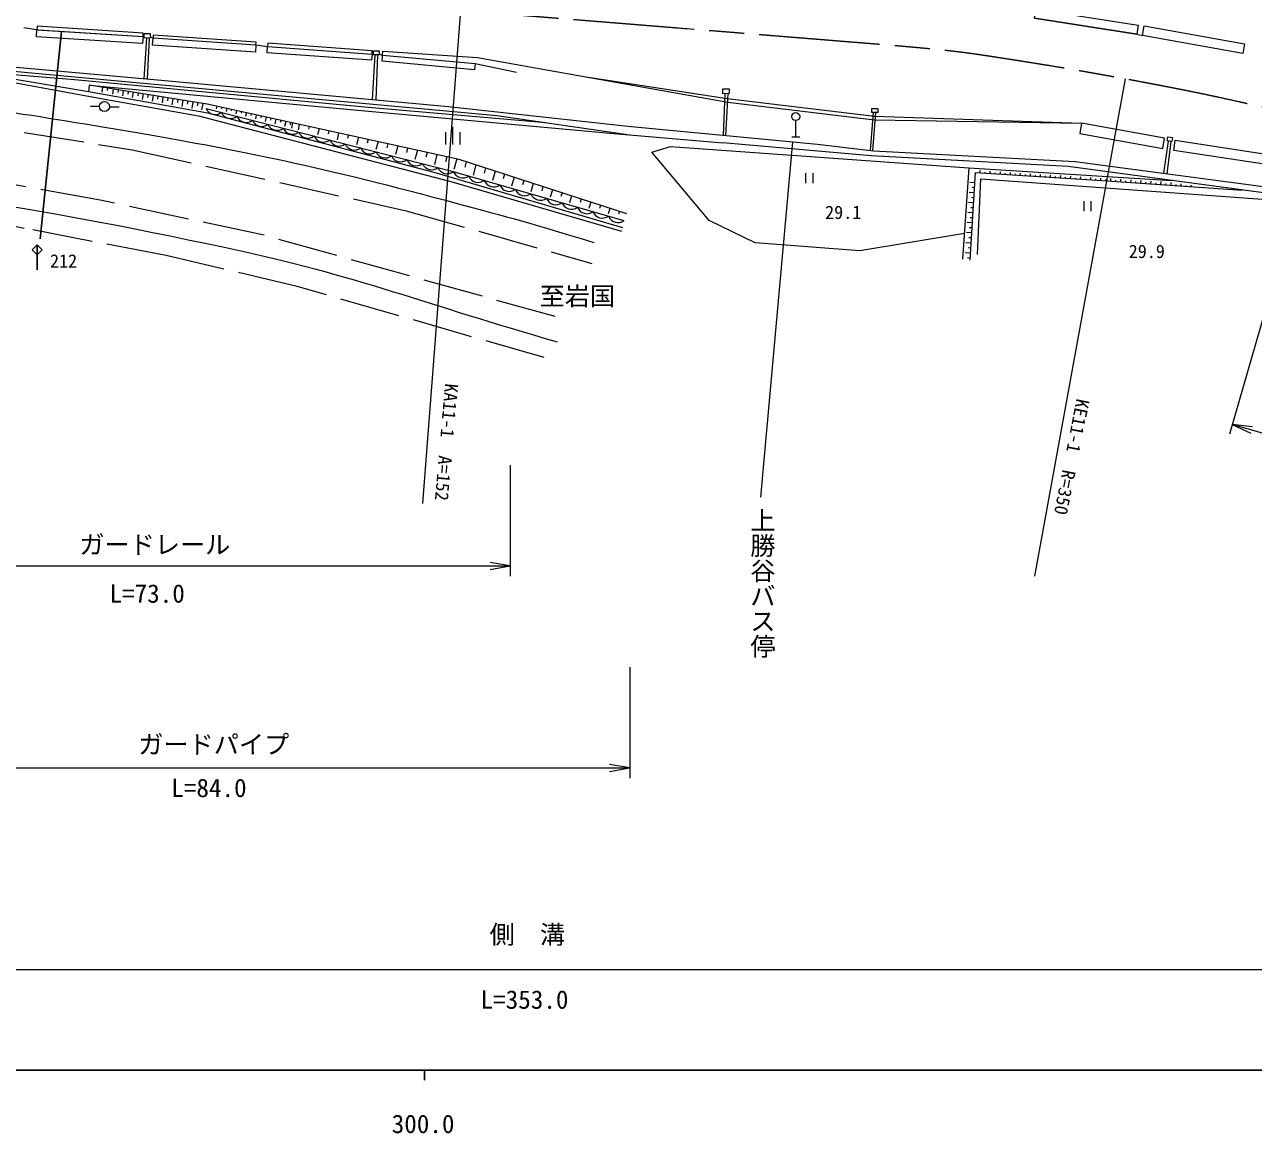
# Model space of a CAD drawing. Units: millimetres, scale not verified. Extents: x 40000 to 680000, y 20000 to 380000.
# Drawn here: x 328258 to 450325, y 198715 to 308812 of the extents above; entities that cross this region are included whole.
import ezdxf
from ezdxf.enums import TextEntityAlignment as Align

# ---------------------------------------------------------------- set-up
doc = ezdxf.new("R2010")
doc.units = ezdxf.units.MM
doc.header["$LTSCALE"] = 1000
doc.linetypes.add('CHAIN', pattern=[18.5, 12, -1.5, 3.5, -1.5])
doc.linetypes.add('DASHED', pattern=[7.5, 6, -1.5])
for name, color, linetype, lineweight in [('M-BMK', 2, 'CHAIN', 13), ('M-STR-HTXT', 7, 'Continuous', 13), ('M-STR-STRC', 7, 'Continuous', 25), ('M-TTL-BAND', 7, 'Continuous', 25), ('M-WORK', 1, 'Continuous', 13)]:
    doc.layers.add(name, color=color, linetype=linetype, lineweight=lineweight)
doc.styles.add('@ＭＳ ゴシック', font='')
doc.styles.add('ＭＳ ゴシック', font='')
doc.styles.get('@ＭＳ ゴシック').set_extended_font_data('@MS Gothic')
doc.styles.get('ＭＳ ゴシック').set_extended_font_data('MS Gothic')

# ---------------------------------------------------------------- blocks, each defined once
blk = doc.blocks.new('open_arrow')
at = {"color": 0, "linetype": 'Continuous', "lineweight": -2}
blk.add_lwpolyline([(7.5, 1.25), (0, 0), (7.5, -1.25)], dxfattribs=at)

msp = doc.modelspace()

# ---------------------------------------------------------------- linework, layer by layer
at = {"layer": 'M-BMK'}
msp.add_open_spline([(364355, 310813), (388716, 308847), (394809, 308357), (414329, 306777), (414579, 306757), (414719, 306748), (414969, 306725), (418369, 306410), (420282, 306274), (423659, 305761), (429113, 304931), (432163, 304430), (437591, 303439), (447448, 301638), (450673, 300761), (462643, 297909)], degree=3, knots=[0, 0, 0, 0, 1, 1, 1, 2, 2, 2, 3, 3, 3, 4, 4, 4, 5, 5, 5, 5], dxfattribs=at)
at = {"layer": 'M-STR-HTXT'}
for p, q in [((371575, 310195), (367770, 261269)), ((437591, 303439), (428576, 254035)), ((404538, 297175), (401363, 261879)), ((451953, 282013), (447953, 268146)), ((470348, 262727), (448230, 269106)), ((376506, 265055), (376506, 254055)), ((304284, 255055), (376506, 255055)), ((388375, 245000), (388375, 234000)), ((304702, 235000), (388375, 235000)), ((206947, 215000), (550000, 215000))]:
    msp.add_line(p, q, dxfattribs=at)
at = {"layer": 'M-STR-STRC'}
for p, q in [((331936, 308134), (329820, 287545)), ((329515, 286955), (329020, 286460)), ((329515, 284455), (329515, 286955)), ((330010, 286460), (329515, 286955)), ((329020, 286460), (329515, 285965)), ((329515, 285965), (330010, 286460))]:
    msp.add_line(p, q, dxfattribs=at)
at = {"layer": 'M-TTL-BAND'}
for p, q in [((40000, 205000), (579000, 205000)), ((368000, 205000), (368000, 204000))]:
    msp.add_line(p, q, dxfattribs=at)
at = {"layer": 'M-WORK'}
for p, q in [((428580, 309437), (438736, 307866)), ((328171, 308521), (329657, 308278)), ((329657, 308278), (340028, 307622)), ((340028, 307622), (340134, 307631)), ((438736, 307866), (439312, 307741)), ((340753, 307555), (341028, 307484)), ((341028, 307484), (351231, 306804)), ((351231, 306804), (352393, 306629)), ((352393, 306629), (362776, 305884)), ((317443, 305455), (341461, 303320)), ((362776, 305884), (362930, 305879)), ((363486, 305864), (363825, 305784)), ((363825, 305784), (363854, 306185)), ((363825, 305784), (373019, 304940)), ((363854, 306185), (373251, 305529)), ((373251, 305529), (398113, 301104)), ((319010, 304550), (335873, 301477)), ((319310, 304511), (333205, 303346)), ((325696, 304321), (336094, 303351)), ((373019, 304940), (377110, 304090)), ((334594, 302139), (324451, 303846)), ((333205, 303346), (362382, 300626)), ((334680, 302794), (334594, 302139)), ((346384, 300917), (334680, 302794)), ((334680, 302794), (362427, 300214)), ((336094, 303351), (353826, 301741)), ((341461, 303320), (370380, 300670)), ((383799, 303651), (398054, 301485)), ((346451, 300023), (334594, 302139)), ((336004, 302591), (335920, 302106)), ((336496, 302506), (336454, 302263)), ((337067, 302411), (336988, 301915)), ((337561, 302332), (337521, 302084)), ((338054, 302253), (337972, 301739)), ((338548, 302173), (338507, 301917)), ((339042, 302094), (338957, 301564)), ((339536, 302015), (339493, 301750)), ((340029, 301936), (339941, 301388)), ((340523, 301857), (340479, 301583)), ((341017, 301778), (340926, 301212)), ((341510, 301698), (341465, 301416)), ((342004, 301619), (341911, 301037)), ((342498, 301540), (342451, 301249)), ((353826, 301741), (369447, 300302)), ((335690, 300663), (334802, 300678)), ((335873, 301477), (345536, 299765)), ((336693, 300656), (337670, 300641)), ((342991, 301461), (342895, 300861)), ((343485, 301382), (343437, 301082)), ((343979, 301303), (343880, 300685)), ((344473, 301224), (344423, 300915)), ((344966, 301144), (344864, 300509)), ((345460, 301065), (345409, 300748)), ((345954, 300986), (345849, 300334)), ((371427, 295426), (346384, 300917)), ((347361, 300703), (347303, 300439)), ((347849, 300596), (347820, 300464)), ((348337, 300489), (348272, 300192)), ((348826, 300381), (348793, 300233)), ((362382, 300626), (380028, 299085)), ((369447, 300302), (375169, 299802)), ((370380, 300670), (388182, 298723)), ((398054, 301485), (412700, 299703)), ((398113, 301104), (412686, 299352)), ((345536, 299765), (370609, 293245)), ((368944, 294136), (346451, 300023)), ((349314, 300274), (349242, 299945)), ((349803, 300167), (349766, 300003)), ((350291, 300060), (350211, 299698)), ((350779, 299953), (350740, 299772)), ((351268, 299846), (351181, 299451)), ((351756, 299739), (351713, 299541)), ((352245, 299631), (352151, 299203)), ((352733, 299524), (352686, 299310)), ((353221, 299417), (353120, 298956)), ((353710, 299310), (353659, 299079)), ((354198, 299203), (354090, 298709)), ((354686, 299096), (354632, 298849)), ((362427, 300214), (386796, 297985)), ((375169, 299802), (388375, 297852)), ((404862, 297682), (404862, 299282)), ((412686, 299352), (433260, 299038)), ((412700, 299703), (433260, 299038)), ((354870, 299056), (354757, 298539)), ((355551, 298907), (355423, 298369)), ((356528, 298693), (356464, 298424)), ((357505, 298479), (357359, 297875)), ((358482, 298264), (358408, 297963)), ((359458, 298050), (359294, 297382)), ((370112, 296910), (370112, 298135)), ((370812, 296910), (370812, 298660)), ((371512, 296910), (371512, 298135)), ((386796, 297985), (397608, 297071)), ((388182, 298723), (407016, 296941)), ((360435, 297836), (360352, 297502)), ((361412, 297622), (361229, 296888)), ((362389, 297408), (362296, 297041)), ((363366, 297193), (363163, 296395)), ((364342, 296979), (364240, 296580)), ((365319, 296765), (365096, 295902)), ((390578, 296134), (392408, 296697)), ((392408, 296697), (422066, 294586)), ((412340, 295791), (397608, 297071)), ((404462, 297682), (405262, 297682)), ((407016, 296941), (412598, 296284)), ((366296, 296551), (366184, 296120)), ((367273, 296337), (367029, 295409)), ((368250, 296123), (368127, 295659)), ((369226, 295908), (368962, 294916)), ((370203, 295694), (370070, 295198)), ((371180, 295480), (370894, 294424)), ((388094, 290013), (371427, 295426)), ((396278, 289344), (390578, 296134)), ((431924, 294712), (412340, 295791)), ((412598, 296284), (432604, 295228)), ((372137, 295195), (371993, 294667)), ((373089, 294886), (372808, 293873)), ((374040, 294577), (373898, 294071)), ((374991, 294268), (374723, 293322)), ((422066, 294586), (421433, 285509)), ((422066, 294586), (442192, 293324)), ((423179, 294082), (423193, 294315)), ((424177, 294022), (424191, 294252)), ((425175, 293961), (425189, 294190)), ((453487, 291798), (431924, 294712)), ((432604, 295228), (453689, 292406)), ((387676, 288648), (368944, 294136)), ((370609, 293245), (387567, 288296)), ((375942, 293959), (375807, 293487)), ((376893, 293651), (376639, 292771)), ((377844, 293342), (377716, 292902)), ((378795, 293033), (378555, 292220)), ((405847, 294073), (405847, 293073)), ((406597, 293073), (406597, 294073)), ((422656, 293113), (422166, 293143)), ((422185, 285433), (422717, 294111)), ((422717, 294111), (434773, 293376)), ((422903, 285991), (423255, 293496)), ((423255, 293496), (453347, 291338)), ((423678, 294052), (423685, 294167)), ((424676, 293991), (424683, 294106)), ((425674, 293930), (425681, 294044)), ((426173, 293900), (426187, 294127)), ((426672, 293870), (426679, 293982)), ((427171, 293839), (427185, 294065)), ((427670, 293809), (427677, 293921)), ((428169, 293778), (428183, 294002)), ((428668, 293748), (428675, 293859)), ((429168, 293717), (429182, 293940)), ((429667, 293687), (429674, 293797)), ((430166, 293657), (430180, 293877)), ((430665, 293625), (430672, 293736)), ((431164, 293592), (431178, 293814)), ((431663, 293559), (431670, 293672)), ((432162, 293535), (432176, 293752)), ((432661, 293504), (432668, 293609)), ((433160, 293474), (433174, 293692)), ((433659, 293444), (433666, 293546)), ((434158, 293413), (434173, 293633)), ((434657, 293383), (434664, 293484)), ((434773, 293376), (449224, 292374)), ((435156, 293349), (435171, 293574)), ((435655, 293315), (435662, 293422)), ((436154, 293280), (436169, 293516)), ((436653, 293245), (436660, 293359)), ((437151, 293211), (437168, 293457)), ((437650, 293176), (437658, 293297)), ((438149, 293142), (438166, 293398)), ((438648, 293107), (438656, 293234)), ((439147, 293072), (439165, 293339)), ((439646, 293038), (439654, 293172)), ((440144, 293003), (440163, 293281)), ((440643, 292964), (440653, 293109)), ((441142, 292931), (441161, 293222)), ((441641, 292898), (441649, 293029)), ((442139, 292864), (442157, 293128)), ((443137, 292796), (443151, 292993)), ((379746, 292724), (379625, 292318)), ((380697, 292415), (380472, 291668)), ((381648, 292106), (381535, 291733)), ((382600, 291797), (382390, 291116)), ((422595, 292114), (422096, 292145)), ((422625, 292613), (422380, 292628)), ((442638, 292830), (442645, 292929)), ((443636, 292761), (443640, 292828)), ((444135, 292727), (444144, 292859)), ((383551, 291488), (383445, 291148)), ((384502, 291179), (384309, 290564)), ((385453, 290870), (385356, 290563)), ((386404, 290562), (386228, 290011)), ((422534, 291116), (422026, 291147)), ((422503, 290617), (422249, 290633)), ((422564, 291615), (422315, 291631)), ((433465, 291272), (433465, 290272)), ((434215, 290272), (434215, 291272)), ((387355, 290253), (387266, 289978)), ((400816, 287127), (396278, 289344)), ((422472, 290118), (421957, 290150)), ((422442, 289619), (422184, 289635)), ((422350, 288122), (421818, 288154)), ((422411, 289120), (421887, 289152)), ((422381, 288621), (422119, 288637)), ((411230, 286353), (400816, 287127)), ((421611, 288067), (411230, 286353)), ((422289, 287124), (421748, 287157)), ((422320, 287623), (422053, 287639)), ((422228, 286126), (421678, 286159)), ((422197, 285627), (421923, 285643)), ((422258, 286625), (421988, 286641))]:
    msp.add_line(p, q, dxfattribs=at)
at = {"layer": 'M-WORK', "linetype": 'DASHED'}
for p, q in [((340356, 307477), (340105, 303441)), ((340648, 307480), (340426, 303412)), ((363038, 305808), (362797, 301365)), ((363320, 305804), (363141, 301333)), ((397802, 301955), (397648, 297827)), ((397923, 297801), (398143, 301957)), ((412561, 300092), (412246, 296325)), ((412523, 296293), (412828, 300092)), ((441854, 297252), (441381, 294054)), ((441753, 294004), (442141, 297208))]:
    msp.add_line(p, q, dxfattribs=at)
at = {"layer": 'M-WORK'}
for points in [[(428719, 310334), (438875, 308762), (438736, 307866), (428580, 309437)], [(329490, 308289), (340028, 307622), (339985, 306944), (329447, 307611)], [(329490, 308289), (340028, 307622), (340051, 307975), (329512, 308642)], [(340131, 307912), (340749, 307919), (340754, 307481), (340136, 307474)], [(341028, 307484), (351231, 306804), (351249, 307078), (341046, 307758)], [(439484, 308692), (449453, 306886), (449280, 305935), (439312, 307741)], [(341028, 307484), (351231, 306804), (351182, 306072), (340979, 306753)], [(352393, 306629), (362776, 305884), (362732, 305275), (352349, 306021)], [(352393, 306629), (362776, 305884), (362799, 306210), (352416, 306956)], [(362934, 306213), (363490, 306206), (363485, 305802), (362929, 305809)], [(363825, 305784), (373019, 304940), (372963, 304322), (363769, 305167)], [(397627, 302421), (398257, 302425), (398260, 301958), (397630, 301953)], [(412406, 300495), (413025, 300495), (413025, 300092), (412406, 300092)], [(441500, 297536), (433260, 299038), (433073, 298013), (441313, 296511)], [(441829, 297661), (442283, 297591), (442222, 297195), (441768, 297265)], [(442564, 297321), (453520, 295653), (453368, 294651), (442412, 296318)]]:
    msp.add_lwpolyline(points, close=True, dxfattribs=at)
at = {"layer": 'M-WORK', "linetype": 'DASHED'}
for points in [[(300881, 301297), (320803, 299304), (338957, 296384), (366152, 290332), (384623, 285090)], [(380955, 279813), (351877, 287940), (335782, 291370), (316836, 294748), (307707, 296014), (300452, 296659)], [(379864, 275741), (355343, 282812), (342326, 285873), (328218, 288582), (322061, 289849), (309571, 291889), (300143, 292593)]]:
    msp.add_lwpolyline(points, dxfattribs=at)
at = {"layer": 'M-WORK'}
msp.add_lwpolyline([(346287, 300492), (370844, 294230), (387801, 289351)], dxfattribs=at)
for centre, radius in [((336187, 300672), 500), ((404862, 299682), 400)]:
    msp.add_circle(centre, radius, dxfattribs=at)
for centre, radius, start, end in [((347199, 300862), 984, 202.09903, 309.28832), ((348733, 300471), 984, 202.09903, 309.28832), ((350268, 300080), 984, 202.09903, 309.28832), ((351803, 299688), 984, 202.09903, 309.28832), ((353338, 299297), 984, 202.09903, 309.28832), ((354873, 298905), 984, 202.09903, 309.28832), ((356407, 298514), 984, 202.09903, 309.28832), ((357942, 298123), 984, 202.09903, 309.28832), ((359477, 297731), 984, 202.09903, 309.28832), ((361012, 297340), 984, 202.09903, 309.28832), ((362547, 296949), 984, 202.09903, 309.28832), ((364081, 296557), 984, 202.09903, 309.28832), ((365616, 296166), 984, 202.09903, 309.28832), ((367151, 295774), 984, 202.09903, 309.28832), ((368686, 295383), 984, 202.09903, 309.28832), ((370221, 294992), 984, 202.09903, 309.28832), ((371782, 294589), 1004, 200.93764, 306.96234), ((373323, 294145), 1004, 200.93764, 306.96234), ((374865, 293702), 1004, 200.93764, 306.96234), ((376406, 293258), 1004, 200.93764, 306.96234), ((377948, 292815), 1004, 200.93764, 306.96234), ((379489, 292371), 1004, 200.93764, 306.96234), ((381031, 291928), 1004, 200.93764, 306.96234), ((382573, 291484), 1004, 200.93764, 306.96234), ((384114, 291041), 1004, 200.93764, 306.96234), ((385656, 290597), 1004, 200.93764, 306.96234), ((387197, 290154), 1004, 200.93764, 306.96234)]:
    msp.add_arc(centre, radius, start, end, dxfattribs=at)
for points, knots in [([(75584, 256535), (83737, 260748), (85947, 261844), (92685, 265050), (101818, 269397), (107061, 271565), (116379, 275499), (122716, 278174), (126327, 279534), (132792, 281885), (147052, 287071), (155438, 288790), (170026, 292964), (170268, 293034), (170407, 293060), (170652, 293121), (175855, 294411), (178742, 295259), (183987, 296374), (189614, 297569), (192754, 298322), (198434, 299235), (204697, 300242), (208219, 300744), (214524, 301440), (228630, 302996), (236565, 303640), (250738, 304372), (261488, 304927), (267536, 304816), (278297, 304512), (290259, 304175), (296950, 303544), (308858, 302354), (319585, 301283), (325570, 300392), (336205, 298625), (349496, 296417), (356913, 294866), (369933, 291401), (375767, 289848), (377745, 289345), (384803, 287179)], [0, 0, 0, 0, 1, 1, 1, 2, 2, 2, 3, 3, 3, 4, 4, 4, 5, 5, 5, 6, 6, 6, 7, 7, 7, 8, 8, 8, 9, 9, 9, 10, 10, 10, 11, 11, 11, 12, 12, 12, 13, 13, 13, 14, 14, 14, 14]), ([(76845, 253309), (88784, 258955), (92010, 260551), (101964, 264651), (109498, 267754), (113749, 269430), (121419, 272180), (130766, 275530), (136009, 277427), (145554, 280166), (158583, 283905), (165928, 285928), (179222, 288574), (192854, 291288), (200552, 292627), (214369, 294133), (228348, 295657), (236227, 296437), (250289, 296560), (267950, 296715), (277878, 296237), (295462, 294590), (316215, 292647), (327847, 291009), (348235, 286674), (361314, 283894), (368302, 280972), (381164, 277316), (381164, 277316), (381164, 277316), (381164, 277316)], [0, 0, 0, 0, 1, 1, 1, 2, 2, 2, 3, 3, 3, 4, 4, 4, 5, 5, 5, 6, 6, 6, 7, 7, 7, 8, 8, 8, 9, 9, 9, 10, 10, 10, 10])]:
    msp.add_open_spline(points, degree=3, knots=knots, dxfattribs=at)

# ---------------------------------------------------------------- block references
at = {"layer": 'M-STR-HTXT', "xscale": 267, "yscale": 267}
for p, rotation in [((448230, 269106), 343.9), ((376506, 255055), 180), ((388375, 235000), 180)]:
    msp.add_blockref('open_arrow', p, dxfattribs=dict(at, rotation=rotation))

# ---------------------------------------------------------------- texts
at = {"layer": 'M-STR-HTXT', "style": 'ＭＳ ゴシック'}
for s, p in [('至岩国', (379421, 280382)), ('ガードレール', (333692, 255715)), ('ガードパイプ', (339547, 235874)), ('側\u3000溝', (374447, 217000))]:
    msp.add_text(s, height=1833, dxfattribs=at).set_placement(p, align=Align.BOTTOM_LEFT)
at = {"layer": 'M-STR-HTXT'}
for s, height, rotation, style, p in [('KA11-1\u3000A=152', 1320, 265.03, 'ＭＳ ゴシック', (369636, 273260)), ('KE11-1\u3000R=350', 1320, 258.925, 'ＭＳ ゴシック', (432373, 271816)), ('上勝谷バス停', 1833, 270, '@ＭＳ ゴシック', (400097, 260851))]:
    msp.add_text(s, height=height, rotation=rotation, dxfattribs=dict(at, style=style)).set_placement(p, align=Align.BOTTOM_LEFT)
at = {"layer": 'M-STR-HTXT', "style": 'ＭＳ ゴシック'}
for s, p in [('L=73.0', (340434, 250858)), ('L=84.0', (346575, 231557)), ('L=353.0', (377919, 210540))]:
    msp.add_text(s, height=1833, dxfattribs=at).set_placement(p, align=Align.BOTTOM_CENTER)
at = {"layer": 'M-STR-STRC', "style": 'ＭＳ ゴシック'}
msp.add_text('212', height=1320, dxfattribs=at).set_placement((330789, 284291), align=Align.BOTTOM_LEFT)
at = {"layer": 'M-TTL-BAND', "style": 'ＭＳ ゴシック'}
msp.add_text('300.0', height=1833, dxfattribs=at).set_placement((367844, 198195), align=Align.BOTTOM_CENTER)
at = {"layer": 'M-WORK', "style": 'ＭＳ ゴシック'}
for s, p in [('29.1', (407778, 289117)), ('29.9', (437938, 285238))]:
    msp.add_text(s, height=1320, dxfattribs=at).set_placement(p, align=Align.BOTTOM_LEFT)

doc.saveas('drawing.dxf')
